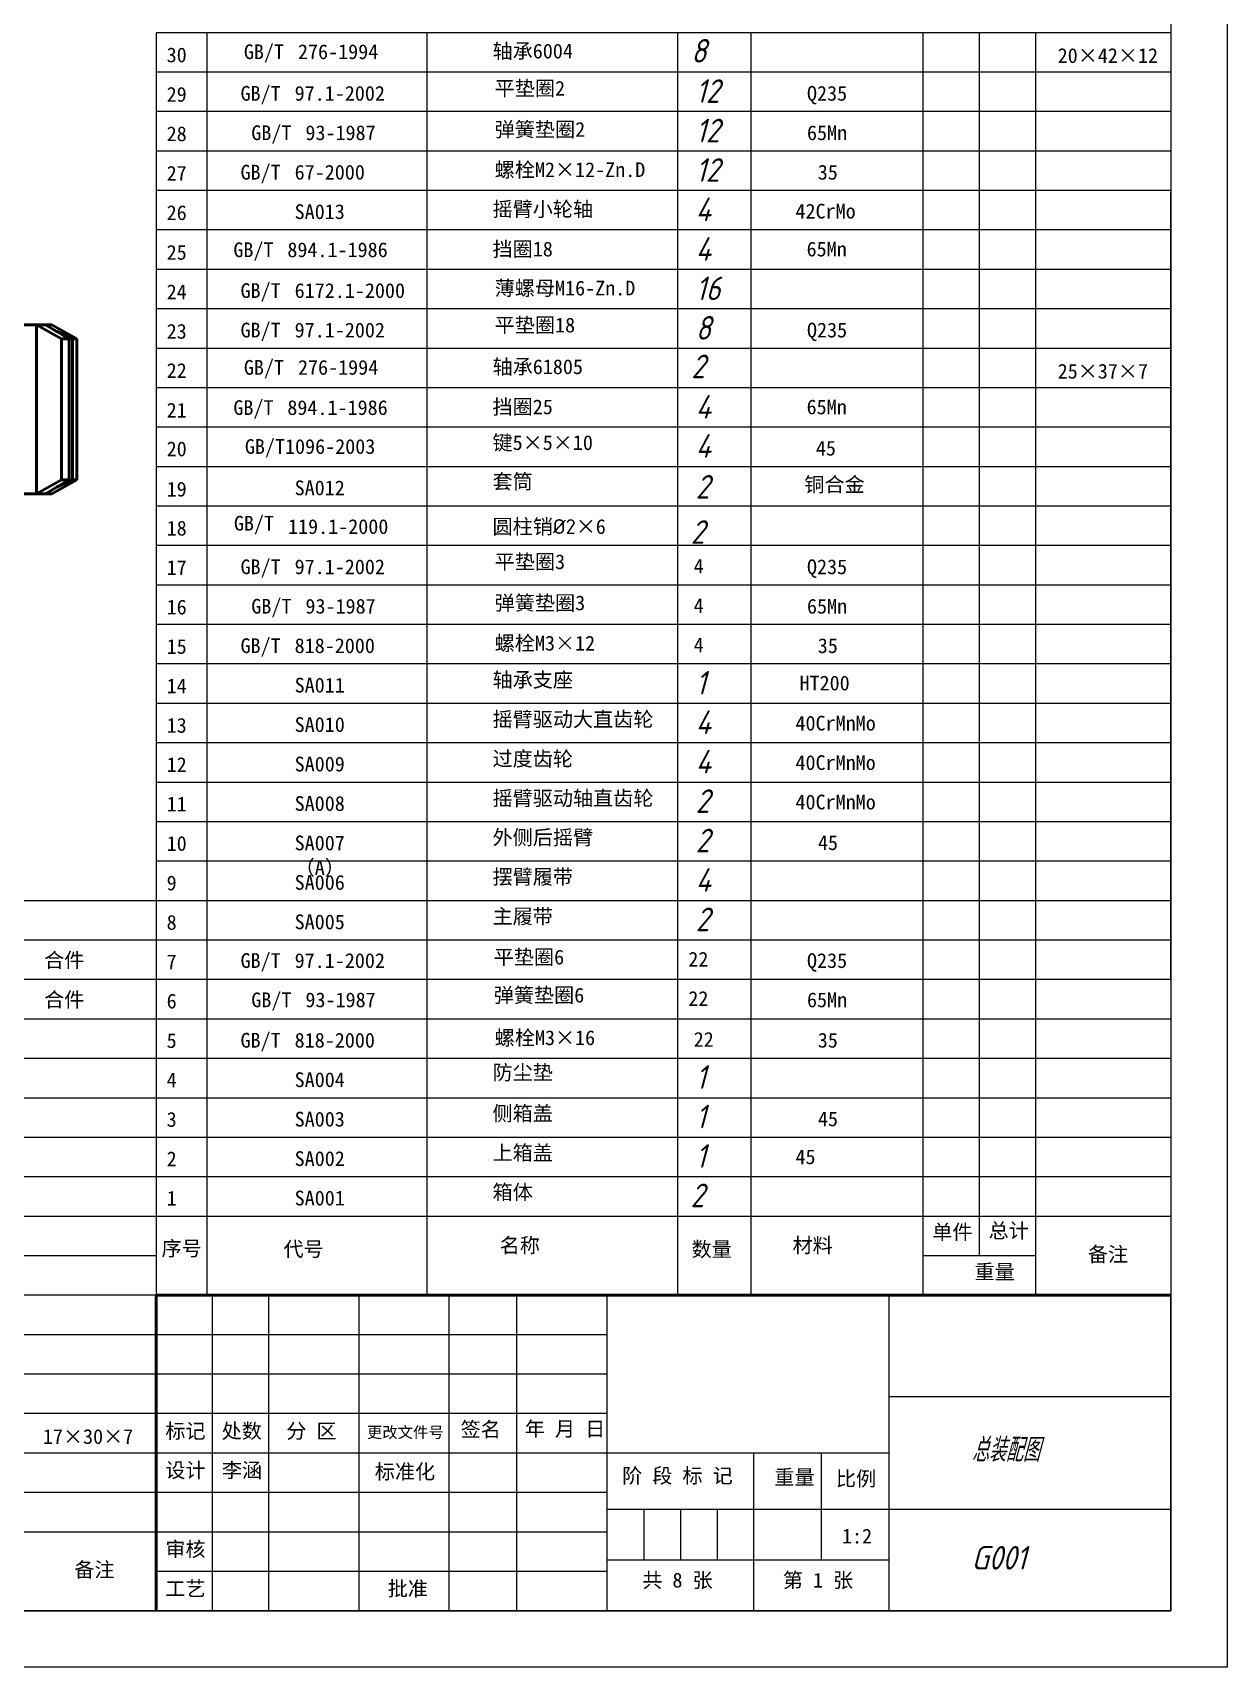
# Model space of a CAD drawing. Header units: millimetres. Extents: x -1896 to -707, y -189 to 652.
# Drawn here: x -919.2 to -707.3, y -189.2 to 100.8 of the extents above; entities that cross this region are included whole.
import ezdxf

# ---------------------------------------------------------------- set-up
doc = ezdxf.new("R2010")
doc.units = ezdxf.units.MM
doc.header["$LTSCALE"] = 10
doc.layers.add('1轮廓实线层', color=7, linetype='Continuous', lineweight=50)
doc.layers.add('2细线层', color=4, linetype='Continuous')
doc.layers.add('6文字层', color=7, linetype='Continuous')
doc.styles.add('5', font='gbeitc.shx', dxfattribs={"height": 5, "bigfont": 'gbcbig.shx'})
doc.styles.add('8', font='gbeitc.shx', dxfattribs={"height": 8, "bigfont": 'gbcbig.shx'})

# ---------------------------------------------------------------- blocks, each defined once
blk = doc.blocks.new('标题栏')
at = {"layer": '1轮廓实线层'}
for p in [(-180, 0), (0, 56)]:
    blk.add_line(p, (-180, 56), dxfattribs=at)
at = {"layer": '2细线层'}
for p, q in [((-170, 0), (-170, 56)), ((-160, 0), (-160, 56)), ((-144, 0), (-144, 56)), ((-128, 0), (-128, 56)), ((-116, 0), (-116, 56)), ((-100, 0), (-100, 56)), ((-50, 0), (-50, 56)), ((0, 0), (0, 56)), ((-100, 49), (-180, 49)), ((-100, 42), (-180, 42)), ((0, 38), (-50, 38)), ((-100, 35), (-180, 35)), ((-100, 28), (-180, 28)), ((-50, 28), (-100, 28)), ((-74, 0), (-74, 28)), ((-62, 9), (-62, 28)), ((-100, 21), (-180, 21)), ((0, 18), (-100, 18)), ((-93.5, 18), (-93.5, 9)), ((-87, 18), (-87, 9)), ((-80.5, 18), (-80.5, 9)), ((-100, 14), (-180, 14)), ((-50, 9), (-100, 9)), ((-100, 7), (-180, 7)), ((0, 0), (-180, 0))]:
    blk.add_line(p, q, dxfattribs=at)
blk = doc.blocks.new('明细1')
at = {"layer": '6文字层'}
for p, q in [((180, 14), (0, 14)), ((0, 14), (0, 0)), ((9, 14), (9, 0)), ((48, 14), (48, 0)), ((92.5, 14), (92.5, 0)), ((105.5, 14), (105.5, 0)), ((136, 14), (136, 0)), ((146, 14), (146, 7)), ((156, 14), (156, 0)), ((180, 14), (180, 0)), ((156, 7), (136, 7)), ((180, 0), (0, 0))]:
    blk.add_line(p, q, dxfattribs=at)
blk = doc.blocks.new('明细2')
at = {"layer": '6文字层'}
for p, q in [((180, 7), (0, 7)), ((0, 7), (0, 0)), ((9, 7), (9, 0)), ((48, 7), (48, 0)), ((92.5, 7), (92.5, 0)), ((105.5, 7), (105.5, 0)), ((136, 7), (136, 0)), ((146, 7), (146, 0)), ((156, 7), (156, 0)), ((180, 7), (180, 0))]:
    blk.add_line(p, q, dxfattribs=at)

msp = doc.modelspace()

# ---------------------------------------------------------------- linework, layer by layer
at = {"color": 1}
for p, q in [((-707.3161, 651.8437), (-707.3161, -189.1563)), ((-707.3161, -189.1563), (-1896.3161, -189.1563))]:
    msp.add_line(p, q, dxfattribs=at)
for p in [(-717.3161, 641.8437), (-1871.3161, -179.1563)]:
    msp.add_line(p, (-717.3161, -179.1563))
at = {"layer": '1轮廓实线层'}
for p, q in [((-1083.7951, 49.0431), (-915.796, 49.0431)), ((-918.5561, 19.0431), (-918.5561, 49.0431)), ((-918.5561, 19.0431), (-918.5561, 49.0431)), ((-918.5561, 49.0431), (-914.1191, 46.5431)), ((-916.9571, 49.0431), (-912.7427, 46.5431)), ((-915.796, 49.0431), (-911.3936, 46.5431)), ((-914.9846, 47.873), (-912.138, 46.5431)), ((-914.1191, 46.5431), (-912.7427, 46.5431)), ((-914.1191, 21.5431), (-914.1191, 46.5431)), ((-912.7427, 21.5431), (-912.7427, 46.5431)), ((-911.3936, 46.5431), (-912.138, 46.5431)), ((-912.138, 21.5431), (-912.138, 46.5431)), ((-911.3936, 21.5431), (-911.3936, 46.5431)), ((-918.5561, 19.0431), (-914.1191, 21.5431)), ((-916.9571, 19.0431), (-912.7427, 21.5431)), ((-915.796, 19.0431), (-911.3936, 21.5431)), ((-914.9846, 20.2132), (-912.138, 21.5431)), ((-914.1191, 21.5431), (-912.7427, 21.5431)), ((-911.3936, 21.5431), (-912.138, 21.5431)), ((-1069.3101, 19.0431), (-915.796, 19.0431))]:
    msp.add_line(p, q, dxfattribs=at)
at = {"layer": '6文字层', "lineweight": -2}
for points in [[(-897.0993, -123.2058), (-883.2837, -123.2058)], [(-897.0993, -123.2058), (-889.115, -123.2058)], [(-897.0993, -123.2058), (-717.3161, -123.2058)], [(-889.115, -123.2058), (-849.1631, -123.2058)], [(-849.1631, -123.2058), (-889.115, -123.2058)], [(-849.1631, -123.2058), (-805.234, -123.2058)], [(-805.234, -123.2058), (-849.1631, -123.2058)], [(-805.234, -123.2058), (-797.2197, -123.2058)], [(-797.2197, -123.2058), (-805.234, -123.2058)], [(-797.2197, -123.2058), (-759.2715, -123.2058)], [(-759.2715, -123.2058), (-797.2197, -123.2058)], [(-759.2715, -123.2058), (-737.292, -123.2058)], [(-749.2835, -123.2058), (-759.2715, -123.2058)], [(-737.292, -123.2058), (-749.2835, -123.2058)]]:
    msp.add_lwpolyline(points, dxfattribs=at)
for points in [[(-717.3161, 65.5786), (-717.3161, 65.5786), (-717.3161, 72.5762), (-717.3161, 72.5762)], [(-717.3161, 58.5811), (-717.3161, 58.5811), (-717.3161, 65.5786), (-717.3161, 65.5786)], [(-717.3161, 51.6134), (-717.3161, 51.6134), (-717.3161, 58.5811), (-717.3161, 58.5811)], [(-717.3161, 44.6159), (-717.3161, 44.6159), (-717.3161, 51.6134), (-717.3161, 51.6134)], [(-717.3161, 37.6183), (-717.3161, 37.6183), (-717.3161, 44.6159), (-717.3161, 44.6159)], [(-717.3161, 30.6208), (-717.3161, 30.6208), (-717.3161, 37.6183), (-717.3161, 37.6183)], [(-717.3161, 23.6232), (-717.3161, 23.6232), (-717.3161, 30.6208), (-717.3161, 30.6208)], [(-717.3161, 16.6257), (-717.3161, 16.6257), (-717.3161, 23.6232), (-717.3161, 23.6232)], [(-717.3161, 9.658), (-717.3161, 9.658), (-717.3161, 16.6257), (-717.3161, 16.6257)], [(-717.3161, 2.6605), (-717.3161, 2.6605), (-717.3161, 9.658), (-717.3161, 9.658)], [(-717.3161, -4.3371), (-717.3161, -4.3371), (-717.3161, 2.6605), (-717.3161, 2.6605)], [(-717.3161, -11.3346), (-717.3161, -11.3346), (-717.3161, -4.3371), (-717.3161, -4.3371)], [(-717.3161, -18.3322), (-717.3161, -18.3322), (-717.3161, -11.3346), (-717.3161, -11.3346)], [(-717.3161, -25.3297), (-717.3161, -25.3297), (-717.3161, -18.3322), (-717.3161, -18.3322)], [(-717.3161, -32.2974), (-717.3161, -32.2974), (-717.3161, -25.3297), (-717.3161, -25.3297)], [(-717.3161, -32.2974), (-717.3161, -32.2974), (-717.3161, -25.3297), (-717.3161, -25.3297)], [(-717.3161, -39.2949), (-717.3161, -39.2949), (-717.3161, -32.2974), (-717.3161, -32.2974)], [(-717.3161, -46.2925), (-717.3161, -46.2925), (-717.3161, -39.2949), (-717.3161, -39.2949)], [(-717.3161, -53.2901), (-717.3161, -53.2901), (-717.3161, -46.2925), (-717.3161, -46.2925)], [(-717.3161, -60.2876), (-717.3161, -60.2876), (-717.3161, -53.2901), (-717.3161, -53.2901)], [(-717.3161, -67.2852), (-717.3161, -67.2852), (-717.3161, -60.2876), (-717.3161, -60.2876)], [(-717.3161, -67.2852), (-717.3161, -67.2852), (-717.3161, -60.2876), (-717.3161, -60.2876)], [(-889.115, -123.2058), (-889.115, -123.2058), (-897.0993, -123.2058), (-897.0993, -123.2058)], [(-717.3161, -123.2058), (-717.3161, -123.2058), (-897.0993, -123.2058), (-897.0993, -123.2058)], [(-737.292, -123.2058), (-737.292, -123.2058), (-717.3161, -123.2058), (-717.3161, -123.2058)], [(-717.3161, -123.2058), (-717.3161, -123.2058), (-737.292, -123.2058), (-737.292, -123.2058)], [(-717.3161, -179.1563), (-717.3161, -179.1563), (-897.0993, -179.1563), (-897.0993, -179.1563)]]:
    msp.add_open_spline(points, degree=3, dxfattribs=at)

# ---------------------------------------------------------------- block references
at = {"layer": '6文字层'}
for name, p in [('明细2', (-897.3161, 93.8437)), ('明细2', (-897.3161, 86.8437)), ('明细2', (-897.3161, 79.8437)), ('明细2', (-897.3161, 72.8437)), ('明细2', (-897.3161, 65.8437)), ('明细2', (-897.3161, 58.8437)), ('明细2', (-897.3161, 51.8437)), ('明细2', (-897.3161, 44.8437)), ('明细2', (-897.3161, 37.8437)), ('明细2', (-897.3161, 30.8437)), ('明细2', (-897.3161, 23.8437)), ('明细2', (-897.3161, 16.8437)), ('明细2', (-897.3161, 9.8437)), ('明细2', (-897.3161, 2.8437)), ('明细2', (-897.3161, -4.1563)), ('明细2', (-897.3161, -11.1563)), ('明细2', (-897.3161, -18.1563)), ('明细2', (-897.3161, -25.1563)), ('明细2', (-897.3161, -32.1563)), ('明细2', (-897.3161, -39.1563)), ('明细2', (-897.3161, -46.1563)), ('明细2', (-897.3161, -53.1563)), ('明细2', (-1077.3161, -60.1563)), ('明细2', (-897.3161, -60.1563)), ('明细2', (-1077.3161, -67.1563)), ('明细2', (-897.3161, -67.1563)), ('明细2', (-1077.3161, -74.1563)), ('明细2', (-897.3161, -74.1563)), ('明细2', (-1077.3161, -81.1563)), ('明细2', (-897.3161, -81.1563)), ('明细2', (-1077.3161, -88.1563)), ('明细2', (-897.3161, -88.1563)), ('明细2', (-1077.3161, -95.1563)), ('明细2', (-897.3161, -95.1563)), ('明细2', (-1077.3161, -102.1563)), ('明细2', (-897.3161, -102.1563)), ('明细2', (-1077.3161, -109.1563)), ('明细2', (-897.3161, -109.1563)), ('明细2', (-1077.3161, -116.1563)), ('明细1', (-897.3161, -123.1563)), ('明细2', (-1077.3161, -123.1563)), ('明细2', (-1077.3161, -130.1563)), ('标题栏', (-717.3161, -179.1563)), ('明细2', (-1077.3161, -137.1563)), ('明细2', (-1077.3161, -144.1563)), ('明细2', (-1077.3161, -151.1563)), ('明细2', (-1077.3161, -158.1563)), ('明细2', (-1077.3161, -165.1563)), ('明细1', (-1077.3161, -179.1563))]:
    msp.add_blockref(name, p, dxfattribs=at)

# ---------------------------------------------------------------- texts
at = {"layer": '6文字层', "lineweight": -2, "style": '5'}
for s, insert, char_height, attachment_point in [('{\\fSimSun|b0|i0|c0;GB/T}', (-881.7587, 98.773), 2.616279, 1), ('{\\fSimSun|b0|i0|c0;276-1994}', (-872.1595, 98.773), 2.616279, 1), ('{\\fSimSun|b0|i0|c134|p54;轴承6004}', (-837.6501, 98.8894), 2.616279, 1), ('{\\fSimSun|b0|i0|c134|p2;30}', (-895.4547, 98.2108), 2.616279, 1), ('{\\fSimSun|b0|i0|c134|p2;20×42×12}', (-737.4049, 98.092), 2.616279, 1), ('{\\fSimSun|b0|i0|c134|p2;29}', (-895.4547, 91.2132), 2.616279, 1), ('{\\fSimSun|b0|i0|c0;GB/T}', (-882.3493, 91.396), 2.616279, 1), ('{\\fSimSun|b0|i0|c0;97.1-2002}', (-872.7501, 91.396), 2.616279, 1), ('{\\fSimSun|b0|i0|c134|p2;平垫圈2}', (-837.2685, 92.2867), 2.616279, 1), ('{\\fSimSun|b0|i0|c0;Q235}', (-781.8717, 91.396), 2.616279, 1), ('{\\fSimSun|b0|i0|c134|p2;28}', (-895.4547, 84.2157), 2.616279, 1), ('{\\fSimSun|b0|i0|c0;GB/T}', (-880.4354, 84.3984), 2.616279, 1), ('{\\fSimSun|b0|i0|c0;93-1987}', (-870.8363, 84.3984), 2.616279, 1), ('{\\fSimSun|b0|i0|c134|p2;弹簧垫圈2}', (-837.2685, 84.9922), 2.616279, 1), ('{\\fSimSun|b0|i0|c0;65Mn}', (-781.8717, 84.3984), 2.616279, 1), ('{\\fSimSun|b0|i0|c134|p2;27}', (-895.4547, 77.2181), 2.616279, 1), ('{\\fSimSun|b0|i0|c0;GB/T}', (-882.3493, 77.4008), 2.616279, 1), ('{\\fSimSun|b0|i0|c134|p2;67-2000}', (-872.7501, 77.4008), 2.616279, 1), ('{\\fSimSun|b0|i0|c134|p2;螺栓M2×12-Zn.D}', (-837.2685, 77.8462), 2.616279, 1), ('{\\fSimSun|b0|i0|c0;35}', (-779.9578, 77.4008), 2.616279, 1), ('{\\fSimSun|b0|i0|c134|p2;26}', (-895.4547, 70.2206), 2.616279, 1), ('{\\fSimSun|b0|i0|c134|p54;摇臂小轮轴}', (-837.6501, 70.857), 2.616279, 1), ('{\\fSimSun|b0|i0|c0;42CrMo}', (-783.9126, 70.4941), 2.616279, 1), ('{\\fSimSun|b0|i0|c0;GB/T}', (-883.6127, 63.6411), 2.616279, 1), ('{\\fSimSun|b0|i0|c134|p54;挡圈18}', (-837.6501, 63.7717), 2.616279, 1), ('{\\fSimSun|b0|i0|c134|p2;25}', (-895.4547, 63.176), 2.616279, 1), ('{\\fSimSun|b0|i0|c134|p2;894.1-1986}', (-874.0434, 63.6411), 2.616279, 1), ('{\\fSimSun|b0|i0|c0;65Mn}', (-781.9389, 63.7608), 2.616279, 1), ('{\\fSimSun|b0|i0|c134|p2;24}', (-895.4547, 56.171), 2.616279, 1), ('{\\fSimSun|b0|i0|c0;GB/T}', (-882.3493, 56.4008), 2.616279, 1), ('{\\fSimSun|b0|i0|c134|p2;6172.1-2000}', (-872.7501, 56.4008), 2.616279, 1), ('{\\fSimSun|b0|i0|c134|p2;薄螺母M16-Zn.D}', (-837.2685, 56.8462), 2.616279, 1), ('{\\fSimSun|b0|i0|c0;GB/T}', (-882.3493, 49.396), 2.616279, 1), ('{\\fSimSun|b0|i0|c0;97.1-2002}', (-872.7501, 49.396), 2.616279, 1), ('{\\fSimSun|b0|i0|c134|p2;平垫圈18}', (-837.2685, 50.2867), 2.616279, 1), ('{\\fSimSun|b0|i0|c0;Q235}', (-781.8717, 49.396), 2.616279, 1), ('{\\fSimSun|b0|i0|c134|p2;23}', (-895.4547, 49.1735), 2.616279, 1), ('{\\fSimSun|b0|i0|c134|p2;22}', (-895.4547, 42.2108), 2.616279, 1), ('{\\fSimSun|b0|i0|c0;GB/T}', (-881.7587, 42.773), 2.616279, 1), ('{\\fSimSun|b0|i0|c0;276-1994}', (-872.1595, 42.773), 2.616279, 1), ('{\\fSimSun|b0|i0|c134|p54;轴承61805}', (-837.6501, 42.8894), 2.616279, 1), ('{\\fSimSun|b0|i0|c134|p2;25×37×7}', (-737.4049, 42.092), 2.616279, 1), ('{\\fSimSun|b0|i0|c134|p2;21}', (-895.4547, 35.176), 2.616279, 1), ('{\\fSimSun|b0|i0|c0;GB/T}', (-883.6127, 35.6411), 2.616279, 1), ('{\\fSimSun|b0|i0|c134|p2;894.1-1986}', (-874.0434, 35.6411), 2.616279, 1), ('{\\fSimSun|b0|i0|c134|p54;挡圈25}', (-837.6501, 35.7717), 2.616279, 1), ('{\\fSimSun|b0|i0|c0;65Mn}', (-781.9389, 35.7608), 2.616279, 1), ('{\\fSimSun|b0|i0|c134|p54;键5\\fSimSun|b0|i0|c134|p2;×\\fSimSun|b0|i0|c134|p54;5\\fSimSun|b0|i0|c134|p2;×\\fSimSun|b0|i0|c134|p54;10}', (-837.6501, 29.424), 2.6162791, 1), ('{\\fSimSun|b0|i0|c134|p2;20}', (-895.4547, 28.3098), 2.616279, 1), ('{\\fSimSun|b0|i0|c0|p2;GB/T1096-2003}', (-881.5792, 28.7401), 2.616279, 1), ('{\\fSimSun|b0|i0|c0;45}', (-780.2942, 28.4411), 2.616279, 1), ('{\\fSimSun|b0|i0|c134|p2;19}', (-895.4547, 21.1686), 2.616279, 1), ('{\\fSimSun|b0|i0|c134|p54;套筒}', (-837.6501, 22.5197), 2.616279, 1), ('{\\fSimSun|b0|i0|c134|p54;铜合金}', (-782.3426, 21.9998), 2.616279, 1), ('{\\fSimSun|b0|i0|c0;GB/T}', (-883.5231, 11.8701), 2.616279, 7), ('{\\fSimSun|b0|i0|c0;119.1-2000}', (-873.9239, 11.8701), 2.616279, 7), ('{\\fSimSun|b0|i0|c134|p54;圆柱销\\fISOCPEUR|b0|i0|c134|p34;%%C2\\fSimSun|b0|i0|c134|p2;×6}', (-837.6501, 11.6358), 2.616279, 7), ('{\\fSimSun|b0|i0|c0;18}', (-895.4547, 14.2529), 2.616279, 1), ('{\\fSimSun|b0|i0|c0;17}', (-895.4547, 7.2554), 2.616279, 1), ('{\\fSimSun|b0|i0|c0;GB/T}', (-882.3493, 7.396), 2.616279, 1), ('{\\fSimSun|b0|i0|c0;97.1-2002}', (-872.7501, 7.396), 2.616279, 1), ('{\\fSimSun|b0|i0|c134|p2;平垫圈3}', (-837.2685, 8.2867), 2.616279, 1), ('{\\fSimSun|b0|i0|c134|p2;4}', (-801.9671, 7.5156), 2.616279, 1), ('{\\fSimSun|b0|i0|c0;Q235}', (-781.8717, 7.396), 2.616279, 1), ('{\\fSimSun|b0|i0|c0;16}', (-895.4547, 0.2578), 2.616279, 1), ('{\\fSimSun|b0|i0|c0;GB/T}', (-880.4354, 0.3984), 2.616279, 1), ('{\\fSimSun|b0|i0|c0;93-1987}', (-870.8363, 0.3984), 2.616279, 1), ('{\\fSimSun|b0|i0|c134|p2;弹簧垫圈3}', (-837.2685, 0.9922), 2.616279, 1), ('{\\fSimSun|b0|i0|c134|p2;4}', (-801.9671, 0.5156), 2.616279, 1), ('{\\fSimSun|b0|i0|c0;65Mn}', (-781.8717, 0.3984), 2.616279, 1), ('{\\fSimSun|b0|i0|c134|p2;螺栓M3×12}', (-837.2685, -6.1538), 2.616279, 1), ('{\\fSimSun|b0|i0|c0;15}', (-895.4547, -6.7397), 2.616279, 1), ('{\\fSimSun|b0|i0|c0;GB/T}', (-882.3493, -6.5992), 2.616279, 1), ('{\\fSimSun|b0|i0|c134|p2;818-2000}', (-872.7501, -6.5992), 2.616279, 1), ('{\\fSimSun|b0|i0|c134|p2;4}', (-801.9671, -6.4844), 2.616279, 1), ('{\\fSimSun|b0|i0|c0;35}', (-779.9578, -6.5992), 2.616279, 1), ('{\\fSimSun|b0|i0|c0;14}', (-895.4547, -13.7373), 2.616279, 1), ('{\\fSimSun|b0|i0|c0;HT200}', (-783.1948, -13.2246), 2.616279, 1), ('{\\fSimSun|b0|i0|c134|p54;摇臂驱动大直齿轮}', (-837.6501, -19.6554), 2.616279, 1), ('{\\fSimSun|b0|i0|c0|p2;4\\fSimSun|b0|i0|c134|p2;0\\fSimSun|b0|i0|c0|p2;Cr\\fSimSun|b0|i0|c134|p2;Mn\\fSimSun|b0|i0|c0|p2;Mo}', (-783.9126, -20.3393), 2.6162791, 1), ('{\\fSimSun|b0|i0|c0;13}', (-895.4547, -20.7349), 2.616279, 1), ('{\\fSimSun|b0|i0|c0;12}', (-895.4547, -27.7025), 2.616279, 1), ('{\\fSimSun|b0|i0|c134|p54;过度齿轮}', (-837.6501, -26.6554), 2.616279, 1), ('{\\fSimSun|b0|i0|c0|p2;4\\fSimSun|b0|i0|c134|p2;0\\fSimSun|b0|i0|c0|p2;Cr\\fSimSun|b0|i0|c134|p2;Mn\\fSimSun|b0|i0|c0|p2;Mo}', (-783.9126, -27.3393), 2.6162791, 1), ('{\\fSimSun|b0|i0|c0;11}', (-895.4547, -34.7001), 2.616279, 1), ('{\\fSimSun|b0|i0|c134|p54;摇臂驱动轴直齿轮}', (-837.6501, -33.6554), 2.616279, 1), ('{\\fSimSun|b0|i0|c0|p2;4\\fSimSun|b0|i0|c134|p2;0\\fSimSun|b0|i0|c0|p2;Cr\\fSimSun|b0|i0|c134|p2;Mn\\fSimSun|b0|i0|c0|p2;Mo}', (-783.9126, -34.3393), 2.6162791, 1), ('{\\fSimSun|b0|i0|c134|p54;外侧后摇臂}', (-837.6501, -40.6133), 2.616279, 1), ('{\\fSimSun|b0|i0|c0;10}', (-895.4547, -41.6976), 2.616279, 1), ('{\\fSimSun|b0|i0|c134|p2;45}', (-779.9342, -41.5491), 2.616279, 1), ('{\\fSimSun|b0|i0|c0;9}', (-895.4547, -48.6951), 2.616279, 1), ('{\\fSimSun|b0|i0|c134|p54;摆臂履带}', (-837.6501, -47.6084), 2.616279, 1), ('{\\fSimSun|b0|i0|c134|p54;主履带}', (-837.6501, -54.6084), 2.616279, 1), ('{\\fSimSun|b0|i0|c0;8}', (-895.4547, -55.6926), 2.616279, 1), ('{\\fSimSun|b0|i0|c134|p54;合件}', (-917.193, -62.3884), 2.616279, 1), ('{\\fSimSun|b0|i0|c0;7}', (-895.4547, -62.6902), 2.616279, 1), ('{\\fSimSun|b0|i0|c0;GB/T}', (-882.3493, -62.4672), 2.616279, 1), ('{\\fSimSun|b0|i0|c0;97.1-2002}', (-872.7501, -62.4672), 2.616279, 1), ('{\\fSimSun|b0|i0|c134|p54;平垫圈6}', (-837.4334, -61.8419), 2.616279, 1), ('{\\fSimSun|b0|i0|c134|p2;22}', (-802.924, -62.228), 2.616279, 1), ('{\\fSimSun|b0|i0|c0;Q235}', (-781.8717, -62.4672), 2.616279, 1), ('{\\fSimSun|b0|i0|c134|p54;合件}', (-917.193, -69.3884), 2.616279, 1), ('{\\fSimSun|b0|i0|c0;GB/T}', (-880.4354, -69.4349), 2.616279, 1), ('{\\fSimSun|b0|i0|c0;93-1987}', (-870.8363, -69.4349), 2.616279, 1), ('{\\fSimSun|b0|i0|c134|p54;弹簧垫圈6}', (-837.4334, -68.6016), 2.616279, 1), ('{\\fSimSun|b0|i0|c134|p2;22}', (-802.924, -69.1957), 2.616279, 1), ('{\\fSimSun|b0|i0|c0;65Mn}', (-781.8717, -69.4349), 2.616279, 1), ('{\\fSimSun|b0|i0|c0;6}', (-895.4547, -69.6579), 2.616279, 1), ('{\\fSimSun|b0|i0|c0;5}', (-895.4547, -76.6554), 2.616279, 1), ('{\\fSimSun|b0|i0|c0;GB/T}', (-882.3493, -76.5992), 2.616279, 1), ('{\\fSimSun|b0|i0|c134|p2;818-2000}', (-872.7501, -76.5992), 2.616279, 1), ('{\\fSimSun|b0|i0|c134|p2;螺栓M3×16}', (-837.2685, -76.1538), 2.616279, 1), ('{\\fSimSun|b0|i0|c0;35}', (-779.9578, -76.5992), 2.616279, 1), ('{\\fSimSun|b0|i0|c0;4}', (-895.4547, -83.653), 2.616279, 1), ('{\\fSimSun|b0|i0|c134|p54;防尘垫}', (-837.6501, -82.302), 2.616279, 1), ('{\\fSimSun|b0|i0|c134|p54;侧箱盖}', (-837.6501, -89.5662), 2.616279, 1), ('{\\fSimSun|b0|i0|c0;3}', (-895.4547, -90.6506), 2.616279, 1), ('{\\fSimSun|b0|i0|c134|p2;45}', (-779.9342, -90.5491), 2.616279, 1), ('{\\fSimSun|b0|i0|c0;2}', (-895.4547, -97.6481), 2.616279, 1), ('{\\fSimSun|b0|i0|c134|p54;上箱盖}', (-837.6501, -96.5638), 2.616279, 1), ('{\\fSimSun|b0|i0|c134|p54;箱体}', (-837.6501, -103.5314), 2.616279, 1), ('{\\fSimSun|b0|i0|c0;1}', (-895.4547, -104.6158), 2.616279, 1), ('{\\fSimSun|b0|i0|c134|p54;总计}', (-749.6533, -110.3774), 2.616279, 1), ('{\\fSimSun|b0|i0|c134|p54;名称}', (-836.3765, -112.9792), 2.616279, 1), ('{\\fSimSun|b0|i0|c134|p54;材料}', (-784.4331, -112.9792), 2.616279, 1), ('{\\fSimSun|b0|i0|c134|p54;单件}', (-759.6413, -110.6219), 2.616279, 1), ('{\\fSimSun|b0|i0|c134|p54;序号}', (-896.3548, -113.5347), 2.616279, 1), ('{\\fSimSun|b0|i0|c134|p54;代号}', (-874.7383, -113.6459), 2.616279, 1), ('{\\fSimSun|b0|i0|c134|p54;数量}', (-802.3392, -113.6702), 2.616279, 1), ('{\\fSimSun|b0|i0|c134|p54;备注}', (-732.052, -114.5677), 2.616279, 1), ('{\\fSimSun|b0|i0|c134|p54;重量}', (-752.155, -117.683), 2.616279, 1), ('{\\fSimSun|b0|i0|c134|p2;17×30×7}', (-917.4049, -146.908), 2.616279, 1), ('{\\fSimSun|b0|i0|c134|p54;标记}', (-895.6846, -145.9144), 2.616279, 1), ('{\\fSimSun|b0|i0|c134|p54;处数}', (-885.6967, -145.9144), 2.616279, 1), ('{\\fSimSun|b0|i0|c134|p54;分 区}', (-874.2309, -145.9144), 2.616279, 1), ('{\\fSimSun|b0|i0|c134|p54;更改文件号}', (-859.9288, -146.4628), 2, 1), ('{\\fSimSun|b0|i0|c134|p54;签名}', (-843.3105, -145.624), 2.616279, 1), ('{\\fSimSun|b0|i0|c134|p54;年 月 日}', (-831.9283, -145.5375), 2.616279, 1), ('{\\fSimSun|b0|i0|c134|p54;设计}', (-895.6846, -152.882), 2.616279, 1), ('{\\fSimSun|b0|i0|c134|p54;李涵}', (-885.6595, -152.882), 2.616279, 1), ('{\\fSimSun|b0|i0|c134|p54;标准化}', (-858.5384, -153.1379), 2.616279, 1), ('{\\fSimSun|b0|i0|c134|p54;阶 段 标 记}', (-814.6502, -153.8468), 2.616279, 1), ('{\\fSimSun|b0|i0|c134|p54;重量}', (-787.6621, -154.1161), 2.616279, 1), ('{\\fSimSun|b0|i0|c134|p54;比例}', (-776.7379, -154.3799), 2.616279, 1), ('{\\fSimSun|b0|i0|c134|p2;1:2}', (-775.6591, -164.5734), 2.616279, 1), ('{\\fSimSun|b0|i0|c134|p54;审核}', (-895.6846, -166.8776), 2.616279, 1), ('{\\fSimSun|b0|i0|c134|p54;备注}', (-911.8352, -170.5182), 2.616279, 1), ('{\\fSimSun|b0|i0|c134|p54;工艺}', (-895.6846, -173.8752), 2.616279, 1), ('{\\fSimSun|b0|i0|c134|p54;批准}', (-856.2476, -173.8827), 2.616279, 1), ('{\\fSimSun|b0|i0|c134|p54;共 8 张       第 1 张}', (-811.082, -172.3867), 2.616279, 1)]:
    msp.add_mtext(s, dxfattribs=dict(at, insert=insert, char_height=char_height, attachment_point=attachment_point))
at = {"layer": '6文字层', "style": '8'}
for s, width, insert, char_height, attachment_point in [('8', 39.310826, (-802.4009, 99.7273), 4.186, 1), ('12', 39.310826, (-801.611, 92.5731), 4.18605, 1), ('12', 39.310826, (-801.611, 85.5731), 4.18605, 1), ('12', 39.310826, (-801.611, 78.5772), 4.18605, 1), ('4', 39.310826, (-801.611, 71.5813), 4.186, 1), ('4', 39.310826, (-801.611, 64.565), 4.186, 1), ('16', 39.310826, (-801.611, 57.5772), 4.18605, 1), ('8', 39.310826, (-801.611, 50.5731), 4.186, 1), ('2', 39.310826, (-802.4009, 43.7273), 4.186, 1), ('4', 39.310826, (-801.611, 36.565), 4.186, 1), ('4', 39.310826, (-801.611, 29.6301), 4.186, 1), ('2', 39.310826, (-801.611, 22.372), 4.186, 1), ('2', 2.742468, (-802.4864, 10.1684), 4.186, 7), ('1', 39.310826, (-801.611, -12.3984), 4.186, 1), ('4', 39.310826, (-801.611, -19.3943), 4.186, 1), ('4', 39.310826, (-801.611, -26.3902), 4.186, 1), ('2', 39.310826, (-801.611, -33.3862), 4.186, 1), ('2', 39.310826, (-801.611, -40.3821), 4.186, 1), ('4', 39.310826, (-801.611, -47.378), 4.186, 1), ('2', 39.310826, (-801.611, -54.374), 4.186, 1), ('1', 39.310826, (-801.611, -82.3561), 4.186, 1), ('1', 39.310826, (-801.611, -89.3536), 4.186, 1), ('1', 39.310826, (-801.611, -96.3495), 4.186, 1), ('2', 39.310826, (-802.5421, -103.3455), 4.186, 1), ('总装配图', 57.43161, (-752.6769, -148.4859), 4.18605, 1), ('G001', 57.43161, (-752.6769, -167.6279), 4.18605, 1)]:
    msp.add_mtext_dynamic_manual_height_columns(s, width=width, gutter_width=40, heights=[0], dxfattribs=dict(at, insert=insert, char_height=char_height, attachment_point=attachment_point))
at = {"layer": '6文字层', "lineweight": -2, "char_height": 2.616279, "attachment_point": 1, "style": '5'}
for s, insert, width in [('{\\fSimSun|b0|i0|c134|p2;SA013}', (-872.7501, 70.4008), 14.534884), ('{\\fSimSun|b0|i0|c134|p2;SA012}', (-872.7501, 21.4008), 14.534884), ('{\\fSimSun|b0|i0|c134|p2;SA011}', (-872.7501, -13.5992), 14.534884), ('{\\fSimSun|b0|i0|c134|p54;轴承支座}', (-837.6501, -12.6603), 21.544716), ('{\\fSimSun|b0|i0|c134|p2;SA010}', (-872.7501, -20.5992), 14.534884), ('{\\fSimSun|b0|i0|c134|p2;SA009}', (-872.7501, -27.5992), 14.534884), ('{\\fSimSun|b0|i0|c134|p2;SA008}', (-872.7501, -34.5992), 14.534884), ('{\\fSimSun|b0|i0|c134|p2;SA007（A）}', (-872.7501, -41.5992), 14.534884), ('{\\fSimSun|b0|i0|c134|p2;SA006}', (-872.7501, -48.5992), 14.534884), ('{\\fSimSun|b0|i0|c134|p2;SA005}', (-872.7501, -55.5992), 14.534884), ('{\\fSimSun|b0|i0|c134|p2;22}', (-801.9671, -76.4496), 1.497093), ('{\\fSimSun|b0|i0|c134|p2;SA004}', (-872.7501, -83.5992), 14.534884), ('{\\fSimSun|b0|i0|c134|p2;SA003}', (-872.7501, -90.5992), 14.534884), ('{\\fSimSun|b0|i0|c134|p2;SA002}', (-872.7501, -97.5992), 14.534884), ('{\\fSimSun|b0|i0|c134|p2;45}', (-783.9126, -97.2775), 10.857558), ('{\\fSimSun|b0|i0|c134|p2;SA001}', (-872.7501, -104.5992), 14.534884)]:
    msp.add_mtext(s, dxfattribs=dict(at, insert=insert, width=width))

doc.saveas('drawing.dxf')
